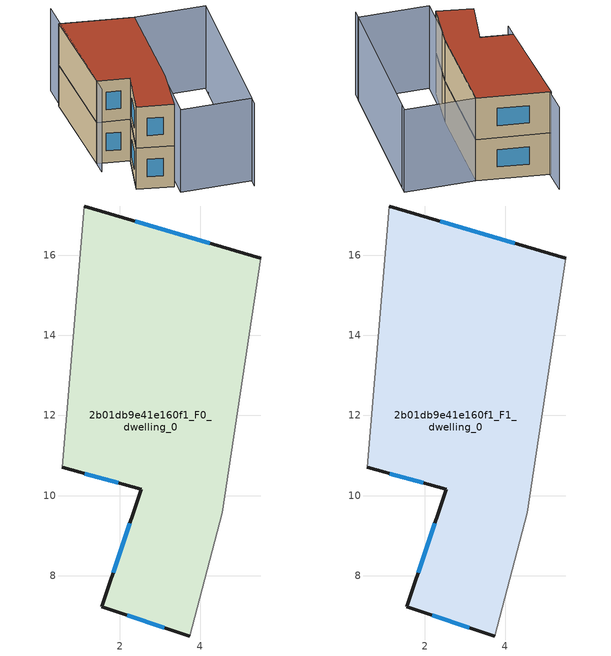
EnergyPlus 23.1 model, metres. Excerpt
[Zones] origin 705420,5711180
2b01db9e41e160f1_F0_dwelling_0
 floor ground (EU_floor_Construction): 5.52,15.92 4.56,9.57 3.74,6.5 1.55,7.22 2.53,10.16 0.56,10.71 1.11,17.23 z0
 wall outside (EU_wall_Construction): 5.52,15.92 1.11,17.23 / 0.56,10.71 2.53,10.16 1.55,7.22 3.74,6.5 z0:3
 wall adiabatic (EU_wall_Construction): 3.74,6.5 4.56,9.57 5.52,15.92 / 1.11,17.23 0.56,10.71 z0:3
 window (EU_Window_Construction): 4.24,16.3 2.38,16.85 / 2.18,7.01 3.11,6.71 / 2.25,9.31 1.83,8.07 / 1.13,10.55 1.96,10.32 z0.87:2.13
2b01db9e41e160f1_F1_dwelling_0
 floor to 2b01db9e41e160f1_F0_dwelling_0 (EU_floor_Construction): 5.51,15.92 4.56,9.57 3.74,6.5 1.54,7.22 2.53,10.16 0.56,10.71 1.11,17.23 z3
 wall outside (EU_wall_Construction): 5.52,15.92 1.11,17.23 / 0.56,10.71 2.53,10.16 1.55,7.22 3.74,6.5 z3:6
 wall adiabatic (EU_wall_Construction): 3.74,6.5 4.56,9.57 5.52,15.92 / 1.11,17.23 0.56,10.71 z3:6
 window (EU_Window_Construction): 4.24,16.3 2.38,16.85 / 2.18,7.01 3.11,6.71 / 2.25,9.31 1.83,8.07 / 1.13,10.55 1.96,10.32 z3.87:5.13
 roof outside (EU_roof_Construction): 3.74,6.5 4.56,9.57 5.52,15.92 1.11,17.23 0.56,10.71 2.53,10.16 1.55,7.22 z6
shading: 8.14,4.53 9.82,14.64 / 1.34,18.91 0.47,9.81 / 9.91,15.19 8.24,5.1 / 8.24,5.1 3.84,5.83 / 3.84,5.83 5.51,15.92 / 5.51,15.92 9.91,15.19 z0:6
[Building]
EU S2 Campaign: North Axis=0; Terrain=City; Solar Distribution=FullExterior
[Site:Location]
London: Latitude=51.5; Longitude=-0.5; Time Zone=0; Elevation=25
[SizingPeriod:WeatherFileDays]
AnnualSizingPeriod: Begin Month=1; Begin Day of Month=1; End Month=12; End Day of Month=31; Day of Week for Start Day=Monday; Use Weather File Daylight Saving Period=No; Use Weather File Rain and Snow Indicators=No
[MATERIAL]
EU_InternalMass_Material: Roughness=MediumRough; Thickness=0.1; Conductivity=1; Density=1800; Specific Heat=900; Thermal Absorptance=0.9; Solar Absorptance=0.7; Visible Absorptance=0.7
[MATERIAL:NOMASS] Roughness=MediumRough; Thermal Absorptance=0.9; Solar Absorptance=0.7; Visible Absorptance=0.7
Name | Thermal Resistance
EU_wall_NoMass | 0.724719
EU_roof_NoMass | 2.98947
EU_floor_NoMass | 2.39157
[WINDOWMATERIAL:SIMPLEGLAZINGSYSTEM]
EU_Window_SimpleGlazing: UFactor=2.63425; Solar Heat Gain Coefficient=0.76; Visible Transmittance=0.76
[CONSTRUCTION]
EU_wall_Construction: EU_wall_NoMass
EU_roof_Construction: EU_roof_NoMass
EU_floor_Construction: EU_floor_NoMass
EU_Window_Construction: EU_Window_SimpleGlazing
EU_InternalMass_Construction: EU_InternalMass_Material
[ZONE] Type=1; Multiplier=1; Ceiling Height=autocalculate; Floor Area=autocalculate; Part of Total Floor Area=Yes
Name | Volume
2b01db9e41e160f1_F0_dwelling_0 | 104.659
2b01db9e41e160f1_F1_dwelling_0 | 104.66
[INTERNALMASS] Construction=EU_InternalMass_Construction; Surface Area=34.8867
Name | Zone or ZoneList
2b01db9e41e160f1_F0_dwelling_0_EU_InternalMass | 2b01db9e41e160f1_F0_dwelling_0
2b01db9e41e160f1_F1_dwelling_0_EU_InternalMass | 2b01db9e41e160f1_F1_dwelling_0
[OTHEREQUIPMENT] Fuel Type=Electricity; Design Level Calculation Method=Watts/Area; Power per Zone Floor Area=1; Fraction Latent=0; Fraction Radiant=0; Fraction Lost=0; Carbon Dioxide Generation Rate=0; EndUse Subcategory=EU_Step8_InternalGains
Name | Zone or ZoneList or Space or SpaceList | Schedule
EU_Step8_InternalGain_2b01db9e41e160f1_F0_dwelling_0_f000 | 2b01db9e41e160f1_F0_dwelling_0 | EU_Step8_GainSchedule_2b01db9e41e160f1_F0_dwelling_0_f000
EU_Step8_InternalGain_2b01db9e41e160f1_F1_dwelling_0_f000 | 2b01db9e41e160f1_F1_dwelling_0 | EU_Step8_GainSchedule_2b01db9e41e160f1_F1_dwelling_0_f000
[ZONEVENTILATION:DESIGNFLOWRATE] Schedule=EU_AlwaysOn; Design Flow Rate Calculation Method=AirChanges/Hour; Air Changes per Hour=0.418135; Ventilation Type=Natural; Fan Pressure Rise=0; Fan Total Efficiency=1; Constant Term Coefficient=1; Temperature Term Coefficient=0; Velocity Term Coefficient=0; Velocity Squared Term Coefficient=0; Minimum Indoor Temperature=-100; Maximum Indoor Temperature=100; Delta Temperature=-100; Minimum Outdoor Temperature=-100; Maximum Outdoor Temperature=100; Maximum Wind Speed=40
Name | Zone or ZoneList or Space or SpaceList
EU_ConstantAir_2b01db9e41e160f1_F0_dwelling_0 | 2b01db9e41e160f1_F0_dwelling_0
EU_ConstantAir_2b01db9e41e160f1_F1_dwelling_0 | 2b01db9e41e160f1_F1_dwelling_0
[HVACTEMPLATE:THERMOSTAT] Constant Heating Setpoint=20; Constant Cooling Setpoint=50
EU_HeatOnly_2b01db9e41e160f1_F0_dwelling_0; EU_HeatOnly_2b01db9e41e160f1_F1_dwelling_0
[HVACTEMPLATE:ZONE:IDEALLOADSAIRSYSTEM] System Availability Schedule=EU_AlwaysOn; Maximum Heating Supply Air Temperature=50; Minimum Cooling Supply Air Temperature=13; Maximum Heating Supply Air Humidity Ratio=0.0156; Minimum Cooling Supply Air Humidity Ratio=0.0077; Heating Limit=NoLimit; Cooling Limit=NoLimit; Heating Availability Schedule=EU_AlwaysOn; Cooling Availability Schedule=EU_CoolingOff; Dehumidification Control Type=ConstantSensibleHeatRatio; Cooling Sensible Heat Ratio=0.7; Dehumidification Setpoint=60; Humidification Control Type=None; Humidification Setpoint=30; Outdoor Air Method=None; Outdoor Air Flow Rate per Person=0.00944; Outdoor Air Flow Rate per Zone Floor Area=0; Outdoor Air Flow Rate per Zone=0; Demand Controlled Ventilation Type=None; Outdoor Air Economizer Type=NoEconomizer; Heat Recovery Type=None; Sensible Heat Recovery Effectiveness=0.7; Latent Heat Recovery Effectiveness=0.65
Name | Template Thermostat
2b01db9e41e160f1_F0_dwelling_0 | EU_HeatOnly_2b01db9e41e160f1_F0_dwelling_0
2b01db9e41e160f1_F1_dwelling_0 | EU_HeatOnly_2b01db9e41e160f1_F1_dwelling_0
[SIZING:ZONE] Zone Cooling Design Supply Air Temperature Input Method=SupplyAirTemperature; Zone Cooling Design Supply Air Temperature=13; Zone Heating Design Supply Air Temperature Input Method=SupplyAirTemperature; Zone Heating Design Supply Air Temperature=50; Zone Cooling Design Supply Air Humidity Ratio=0.008; Zone Heating Design Supply Air Humidity Ratio=0.008; Cooling Design Air Flow Method=DesignDay; Cooling Design Air Flow Rate=0; Cooling Minimum Air Flow per Zone Floor Area=0.000762; Cooling Minimum Air Flow=0; Cooling Minimum Air Flow Fraction=0.2; Heating Design Air Flow Method=DesignDay; Heating Design Air Flow Rate=0; Heating Maximum Air Flow per Zone Floor Area=0.002032; Heating Maximum Air Flow=0.141576; Heating Maximum Air Flow Fraction=0.3; Account for Dedicated Outdoor Air System=No; Dedicated Outdoor Air System Control Strategy=NeutralSupplyAir; Dedicated Outdoor Air Low Setpoint Temperature for Design=autosize; Dedicated Outdoor Air High Setpoint Temperature for Design=autosize; Zone Load Sizing Method=Sensible Load Only No Latent Load; Zone Latent Cooling Design Supply Air Humidity Ratio Input Method=HumidityRatioDifference; Zone Cooling Design Supply Air Humidity Ratio Difference=0.005; Zone Latent Heating Design Supply Air Humidity Ratio Input Method=HumidityRatioDifference; Zone Humidification Design Supply Air Humidity Ratio Difference=0.005
2b01db9e41e160f1_F0_dwelling_0; 2b01db9e41e160f1_F1_dwelling_0
[SCHEDULE:CONSTANT]
Name | Hourly Value
EU_AlwaysOn | 1
EU_CoolingOff | 0
[SCHEDULE:FILE] Column Number=1; Rows to Skip at Top=0; Number of Hours of Data=8760; Column Separator=Comma; Interpolate to Timestep=No; Minutes per Item=60; Adjust Schedule for Daylight Savings=Yes
Name | File
EU_Step8_GainSchedule_2b01db9e41e160f1_F0_dwelling_0_f000 | ../../schedules/2b01db9e41e160f1/2b01db9e41e160f1_F0_dwelling_0_f000_gain.csv
EU_Step8_GainSchedule_2b01db9e41e160f1_F1_dwelling_0_f000 | ../../schedules/2b01db9e41e160f1/2b01db9e41e160f1_F1_dwelling_0_f000_gain.csv
